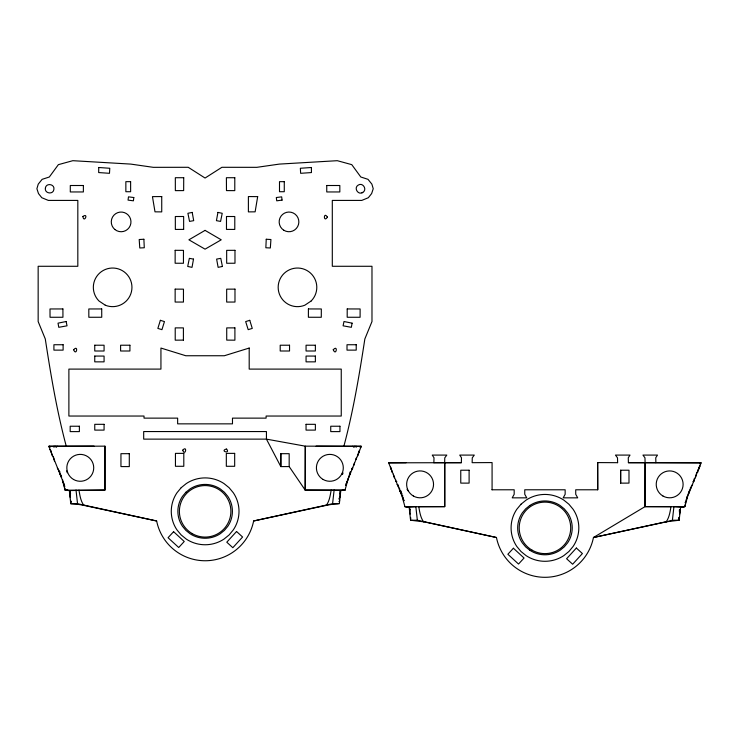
<?xml version="1.0" encoding="UTF-8"?>
<svg xmlns="http://www.w3.org/2000/svg" width="738" height="738" viewBox="0 0 738 738"><rect width="100%" height="100%" fill="white"/><g stroke="black" fill="none" stroke-linecap="round" stroke-linejoin="round"><path stroke-width="1.11" d="M280.827 453.685L280.827 466.601L289.176 466.582L305.209 490.115L344.987 490.207L347.921 479.626L361.288 446.287L305.209 446.158L266.436 439.128L143.689 439.128L143.689 431.555L266.436 431.555L266.436 439.128L280.827 466.601L280.827 453.685L289.176 453.685L289.176 466.582M620.64 483.141L620.64 470.217L628.988 470.217L628.988 483.113L620.64 483.141L620.64 470.217M305.209 490.115L305.283 446.149L305.209 490.106L344.987 490.207M617.614 462.689L617.494 457.818L615.455 455.088L630.021 455.088L628.269 457.754L628.398 462.689L701.1 462.818L687.733 496.157L684.799 506.738L680.611 507.098L679.163 520.235L665.372 521.904L593.453 537.513L666.137 521.895C669.32 517.449 670.049 511.923 670.98 506.674L645.021 506.646L645.095 462.689L645.021 506.637L593.453 537.513A49.446 49.446 0 0 1 496.462 537.513L417.348 520.235L410.586 520.235L409.147 507.098L404.95 506.738L402.026 496.157L388.658 462.818L461.351 462.689L461.481 457.754L459.737 455.088L474.294 455.088L472.265 457.828L472.145 462.689L492.08 462.578L492.08 489.783M444.654 462.689L444.774 457.818L446.813 455.088L432.247 455.088L433.999 457.754L433.87 462.689M70.322 497.615L69.704 492.689L70.58 493.362L69.335 490.558L104.916 490.115L104.925 446.158L48.846 446.287L62.213 479.626L65.138 490.207L69.335 490.558L70.774 503.703L77.536 503.703L156.65 520.982A49.446 49.446 0 0 0 253.632 520.973L332.589 503.703L339.351 503.703L340.799 490.558L339.692 491.139M354.111 465.041L354.268 463.187M694.163 478.787L693.923 481.573L692.917 481.582M332.589 503.703L334.12 490.06M410.134 514.155L409.848 511.665M666.137 521.895L672.401 520.235L673.932 506.6L680.611 507.098M356.602 457.652L356.057 459.488L356.445 457.652M696.534 473.27L695.417 477.864M361.288 446.287L356.306 446.296L356.177 447.228L355.744 446.296L316.076 446.149M352.515 446.296L353.972 446.997L354.083 446.296M357.865 455.816L358.207 453.824M698.185 469.359L697.678 472.357L696.654 472.357M349.895 474.562L350.43 471.656L348.917 476.314M690.067 489.165L688.646 493.722M331.168 490.143C330.237 495.392 329.508 500.918 326.325 505.364L253.632 520.973M342.533 474.506L342.875 472.763L341.934 474.294M70.497 500.373L71.208 501.591L70.774 503.703L77.536 504.294M359.544 450.595L358.972 452.828L358.373 452.828L359.471 450.318M698.785 469.359L700.002 466.019M343.89 446.176C353.299 410.965 359.323 374.95 364.849 338.954L371.98 321.547L371.98 266.28L332.303 266.28L332.303 200.413L361.777 200.413L368.336 197.719L371.638 193.568L373.225 188.725L371.887 184.149L368.004 179.334L360.808 177L351.768 164.648L337.312 160.69L279.361 164.094L256.824 167.332L221.898 167.295L205.063 178.042L188.236 167.295L153.31 167.332L130.764 164.094L72.822 160.69L58.367 164.657L49.317 177.009L42.131 179.334L38.238 184.149L36.9 188.725L38.487 193.568L41.798 197.719L48.348 200.413L77.822 200.413L77.822 266.28L38.155 266.28L38.155 321.556L45.286 338.954C50.811 374.95 56.835 410.965 66.245 446.176L94.058 446.149M339.895 494.626L340.43 492.689L339.554 493.362M680.242 509.229L679.624 514.155M360.07 447.293L360.375 446.287L360.882 447.293M685.436 502.061L687.964 494.534M347.866 478.814L348.834 477.191M688.24 493.722L689.163 491.102M346.011 484.174L347.921 479.626L345.624 485.521M402.717 495.318L402.348 496.157L403.935 500.705L403.446 500.705M698.554 468.529L699.642 466.019M339.969 492.421L340.799 490.558M685.353 504.358L684.882 506.351M54.381 446.296L53.957 447.228L53.828 446.296M686.608 498.491L687.401 496.157M67.536 490.392L68.56 490.466M407.348 506.923L408.372 507.006M672.401 520.235L679.163 520.235L678.729 518.122L679.449 516.904M351.62 469.792L352.81 467.938L351.703 468.464M692.622 484.469L690.242 488.196L691.036 487.984M340.098 495.124L339.812 497.615L338.945 498.436L339.637 500.373M679.91 511.665L679.44 512.135L679.366 509.893M57.619 446.296L56.153 446.997L55.23 446.296M529.801 505.484L525.668 508.833L522.273 512.91A26.651 26.651 0 0 0 522.273 542.827L525.668 546.904L529.801 550.253M362.764 192.433C367.607 189.712 362.819 181.982 358.225 185.1C353.382 187.83 358.17 195.552 362.764 192.433L362.007 192.803M353.972 446.997L354.895 446.296M401.112 493.722L401.979 493.39M341.574 490.466L345.07 489.811M681.386 507.006L683.619 506.831M331.731 504.414L325.559 505.373M67.665 490.152L65.064 489.811M406.14 506.831L407.477 506.683M66.245 446.176L48.846 446.287M338.355 503.703L332.589 504.294M406.057 462.726L388.658 462.818M65.138 490.207L104.925 490.106L104.925 446.158M404.95 506.738L444.737 506.637L444.737 462.689L444.737 506.646L418.769 506.674C419.701 511.923 420.429 517.449 423.612 521.895M355.744 446.296L356.306 446.296M701.1 462.818L655.888 462.689L655.75 457.754L657.503 455.088L642.946 455.088L644.975 457.828L645.095 462.689M433.87 462.689L461.351 462.689M628.398 462.689L655.888 462.689M491.978 489.783L514.183 489.783L514.183 494.294L512.218 497.846L526.757 497.846L524.755 494.294L524.755 489.783L565.151 489.783L565.151 494.294L563.186 497.846L577.716 497.846L575.723 494.294L575.723 489.783L597.78 489.783L597.669 462.578L597.669 489.783M338.917 501.591L339.517 501.582M684.993 502.735L685.777 502.735M645.021 506.637L684.799 506.738M678.729 518.122L679.329 518.122M49.935 449.488L51.392 451.988M57.315 467.938L59.695 471.656L60.239 474.562L60.774 474.562M61.3 477.191L61.088 475.438M62.536 479.626L62.961 481.176M396.841 481.582L395.836 481.573L395.669 479.718M64.123 484.174L63.634 484.174L64.51 485.521M64.16 486.194L64.944 486.204M399.507 488.196L400.051 491.102L401.241 491.213M70.608 501.582L71.208 501.591M410.42 518.122L411.02 518.122M410.586 520.235L424.387 521.904L496.462 537.513M597.669 462.588L617.614 462.689M156.65 520.982L83.8 505.364C80.617 500.918 79.888 495.392 78.957 490.143M84.575 505.373L78.403 504.414M226.418 448.972C219.352 451.047 230.717 454.285 226.667 449.091M58.902 471.444L59.695 471.656M398.243 485.004L397.127 484.469L398.917 487.265M69.335 490.558L70.442 491.139M410.393 509.893L409.516 509.229L410.051 511.166M70.036 495.124L70.497 495.595M407.062 489.294L408.013 490.825M400.051 491.102L401.029 492.846M60.239 474.562L61.697 477.191M403.935 500.705L401.509 493.722M63.736 483.436L62.97 481.951L63.865 483.436M64.593 487.827L65.488 489.811M409.977 508.962L409.147 507.098L415.826 506.6L417.348 520.235M390.476 466.859L391.574 469.359L390.965 469.359L390.393 467.136M400.586 491.102L401.204 492.846M66.706 470.835L67.25 472.763M50.295 449.488L52.26 455.816M394.332 477.864L393.336 474.193M54.52 461.324L53.413 456.739M391.74 470.355L392.072 472.357M56.042 446.296L56.153 446.997M76.014 490.06L77.536 503.703M529.801 505.493A27.546 27.546 0 0 1 560.105 505.493L564.238 508.833L567.633 512.91A26.651 26.651 0 0 1 567.633 542.827L564.238 546.904L560.105 550.253A27.546 27.546 0 0 1 529.801 550.244M94.759 356.067L94.75 361.851L104.076 361.851L104.076 356.067L94.759 356.067M94.759 345.218L94.75 351.002L104.076 351.002L104.076 345.218L94.759 345.218M175.155 289.13L175.137 302.045L183.448 302.063L183.467 289.158L175.155 289.13M175.155 250.32L175.137 263.235L183.448 263.263L183.467 250.357L175.155 250.32M226.483 216.502L226.474 229.407L234.785 229.435L234.795 216.52L226.483 216.502M234.795 177.72L234.785 190.635L226.474 190.598L226.4 177.72L234.795 177.72M306.058 424.322L306.049 430.106L315.375 430.106L315.375 424.322L306.058 424.322M326.75 185.506L326.75 191.954L339.831 191.954L339.831 185.506L326.75 185.506M308.41 308.945L308.392 317.257L321.288 317.275L321.325 308.964L308.41 308.945M347.211 308.945L347.192 317.257L360.098 317.275L360.126 308.964L347.211 308.945M183.725 177.72L183.651 190.598L175.349 190.635L175.33 177.72L183.725 177.72M98.735 167.498L98.68 172.563L109.482 173.31L109.778 168.273L98.735 167.498M266.243 239.25L265.846 247.765L270.339 247.977L270.929 239.518L266.243 239.25M45.378 188.07C44.252 193.513 53.219 194.98 53.883 189.463C55.018 184.02 46.042 182.554 45.378 188.07M73.625 349.747C76.484 356.712 78.698 344.176 73.625 349.747M182.683 450.208C185.469 457.006 187.627 444.783 182.683 450.208M333.253 349.747C336.113 356.712 338.327 344.176 333.253 349.747M133.809 197.526L133.403 200.819L128.052 200.109L128.467 196.852L133.809 197.526M257.682 196.622L255.127 211.834L248.392 211.889L248.392 196.557L257.682 196.631M352.1 323.161L351.343 327.312L343.096 325.818L343.991 321.519L352.1 323.161M193.513 259.103L192.009 267.35L187.71 266.455L189.352 258.346L193.513 259.103M217.931 212.406L216.428 220.653L220.579 221.409L222.221 213.3L217.931 212.406M327.414 217.101C323.475 223.383 323.336 210.874 327.414 217.101M82.85 216.474C84.058 223.789 89.012 212.267 82.85 216.474M700.187 462.827L699.882 463.824L700.694 463.824L700.187 462.827M160.367 320.32L157.858 328.401L161.945 329.665L164.454 321.584L160.367 320.32M49.75 446.287L49.252 447.293L50.064 447.293L49.75 446.287M181.188 487.689L176.982 492.763A33.099 33.099 0 0 0 176.972 529.912L181.188 534.967L186.327 539.127A34.216 34.216 0 0 0 223.955 539.118L229.094 534.967L233.3 529.902A33.099 33.099 0 0 0 233.309 492.753L229.094 487.689L223.955 483.538A34.216 34.216 0 0 0 186.327 483.538L181.188 487.689M185.856 492.292L182.461 496.379A26.651 26.651 0 0 0 182.461 526.286L185.856 530.364L189.989 533.712A27.546 27.546 0 0 0 220.293 533.712L224.426 530.364L227.821 526.286A26.651 26.651 0 0 0 227.821 496.37L224.426 492.292L220.293 488.953A27.546 27.546 0 0 0 189.989 488.953L185.856 492.292M521 504.229L516.794 509.294A33.099 33.099 0 0 0 516.784 546.443L521 551.507L526.139 555.659A34.216 34.216 0 0 0 563.767 555.659L568.906 551.507L573.112 546.443A33.099 33.099 0 0 0 573.122 509.294L568.906 504.229L563.767 500.069A34.216 34.216 0 0 0 526.139 500.078L521 504.229M236.557 531.498L226.787 542.19L232.821 547.707L242.59 537.015L236.557 531.498M576.369 548.039L566.6 558.731L572.642 564.238L582.402 553.546L576.369 548.039M173.587 531.692L168.052 537.716L178.716 547.513L184.242 541.489L173.587 531.692M513.399 548.233L507.864 554.247L518.528 564.044L524.054 558.029L513.399 548.233M311.15 300.993L304.877 305.181A19.317 19.317 0 0 1 278.171 287.34A19.317 19.317 0 0 1 304.877 269.499A19.317 19.317 0 0 1 311.15 300.993M205.063 230.376L188.9 239.813L205.063 249.158L221.225 239.813L205.063 230.376M249.767 320.32L245.671 321.584L248.189 329.665L252.267 328.401L249.767 320.32M249.195 348.05L224.343 355.744L185.792 355.744L160.939 348.05L160.939 369.101L68.883 369.101L68.883 416.038L144.021 416.038L144.021 418.132L177.646 418.132L177.646 423.852L232.479 423.852L232.479 418.132L266.104 418.132L266.104 416.038L341.251 416.038L341.251 369.101L249.195 369.101L249.195 348.05M192.203 212.406L187.904 213.3L189.546 221.409L193.697 220.653L192.203 212.406M222.415 266.455L218.125 267.35L216.621 259.103L220.773 258.346L222.415 266.464M66.134 321.519L58.025 323.161L58.782 327.312L67.029 325.818L66.134 321.519M282.073 200.109L276.722 200.819L276.316 197.526L281.667 196.852L282.073 200.109M311.39 167.498L300.357 168.273L300.643 173.31L311.454 172.563L311.39 167.498M143.882 239.25L139.196 239.518L139.786 247.977L144.288 247.765L143.882 239.25M161.733 196.557L152.452 196.631L154.998 211.834L161.733 211.889L161.733 196.557M183.411 340.107L175.22 340.172L175.22 327.884L183.411 327.893L183.411 340.107M183.651 229.398L175.349 229.435L175.33 216.52L183.642 216.502L183.651 229.407M234.979 250.32L226.667 250.357L226.677 263.263L234.988 263.235L234.979 250.32M234.979 289.13L226.667 289.158L226.677 302.063L234.988 302.045L234.979 289.13M130.626 181.659L125.857 181.659L125.857 191.714L130.626 191.714L130.626 181.659M284.278 181.659L279.499 181.659L279.499 191.714L284.278 191.714L284.278 181.659M83.376 185.506L70.294 185.506L70.294 191.954L83.376 191.954L83.376 185.506M62.915 308.945L50 308.964L50.036 317.275L62.942 317.257L62.915 308.945M101.715 308.945L88.809 308.964L88.837 317.275L101.743 317.257L101.715 308.945M234.905 327.884L226.723 327.893L226.723 340.107L234.905 340.172L234.905 327.884M63.117 344.738L53.911 344.738L53.911 350.126L63.117 350.126L63.117 344.738M356.223 344.738L347.008 344.738L347.008 350.126L356.223 350.126L356.223 344.738M129.916 345.218L120.598 345.218L120.598 351.002L129.916 351.002L129.916 345.218M289.536 345.218L280.209 345.218L280.209 351.002L289.536 351.002L289.536 345.218M315.375 345.218L306.058 345.218L306.058 351.002L315.375 351.002L315.375 345.218M315.375 356.067L306.058 356.067L306.058 361.851L315.375 361.851L315.375 356.067M104.076 424.322L94.759 424.322L94.759 430.106L104.076 430.106L104.076 424.322M79.39 426.232L70.184 426.232L70.184 431.61L79.39 431.61L79.39 426.232M339.95 426.232L330.735 426.232L330.735 431.61L339.95 431.61L339.95 426.232M183.799 453.372L175.45 453.372L175.45 466.287L183.799 466.287L183.799 453.372M234.675 453.372L226.326 453.372L226.326 466.287L234.675 466.287L234.675 453.372M129.298 453.676L120.949 453.685L120.949 466.582L129.298 466.601L129.298 453.676M469.11 470.217L460.761 470.217L460.761 483.113L469.11 483.132L469.11 470.217M105.248 305.181L98.984 300.993A19.317 19.317 0 0 1 105.248 269.499A19.317 19.317 0 0 1 131.954 287.34A19.317 19.317 0 0 1 105.248 305.181M192.267 533.639A25.756 25.756 0 0 0 230.893 511.333A25.756 25.756 0 0 0 192.267 489.026A25.756 25.756 0 0 0 192.267 533.639M114.888 229.509A9.843 9.843 0 0 0 130.838 223.476A9.843 9.843 0 0 0 117.646 212.682A9.843 9.843 0 0 0 114.888 229.509M283.798 230.238A9.843 9.843 0 0 0 298.844 222.23A9.843 9.843 0 0 0 284.379 213.199A9.843 9.843 0 0 0 283.798 230.238M73.551 479.479A13.45 13.45 0 0 0 93.726 467.827A13.45 13.45 0 0 0 73.551 456.185A13.45 13.45 0 0 0 73.551 479.479M323.133 479.479A13.45 13.45 0 0 0 343.299 467.827A13.45 13.45 0 0 0 323.133 456.185A13.45 13.45 0 0 0 323.133 479.479M662.945 496.01A13.45 13.45 0 0 0 683.111 484.368A13.45 13.45 0 0 0 662.945 472.717A13.45 13.45 0 0 0 662.945 496.01M413.363 496.01A13.45 13.45 0 0 0 433.538 484.368A13.45 13.45 0 0 0 413.363 472.717A13.45 13.45 0 0 0 413.363 496.01M532.08 550.17A25.756 25.756 0 0 0 570.705 527.864A25.756 25.756 0 0 0 532.08 505.567A25.756 25.756 0 0 0 532.08 550.17"/></g></svg>
